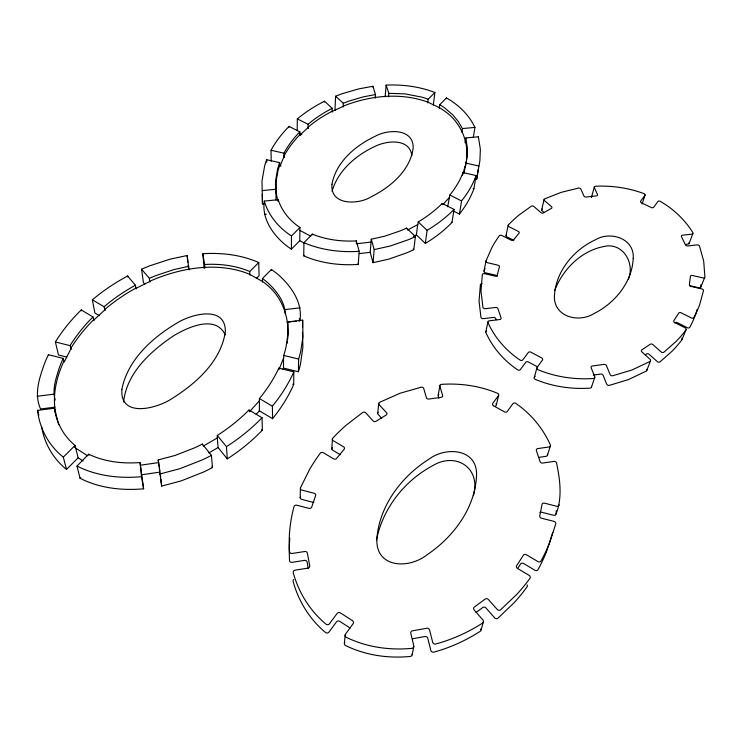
<?xml version="1.0" encoding="UTF-8"?>
<svg xmlns="http://www.w3.org/2000/svg" width="742" height="742" viewBox="0 0 742 742"><rect width="100%" height="100%" fill="white"/><g stroke="black" fill="none" stroke-linecap="round" stroke-linejoin="round"><path stroke-width="1.11" d="M285.197 313.69C284.854 301.595 276.497 290.966 267.992 282.925A73.189 56.049 -4 0 0 262.436 278.547L271.377 269.504A87.38 66.901 -3.9 0 1 278.417 274.818C291.263 286.254 302.894 302.699 299.898 320.776L298.98 320.887M287.664 325.404L287.692 321.945L302.671 320.164L303.005 336.729L300.668 351.56A170.679 129.618 -8.1 0 1 298.609 359.054L298.423 371.751L283.509 368.088L283.5 358.154L279.122 369.256M289.074 127.262L289.074 126.409L299.842 131.826L300.111 135.591M291.383 249.182L291.476 235.965L299.935 227.497A65.602 46.421 3.6 0 1 294.528 223.444C287.061 217.202 281.181 208.984 278.167 199.709L264.3 201.082C261.722 218.139 272.184 233.637 284.585 244.164A77.483 55.409 3.6 0 0 291.383 249.182L299.768 240.705L299.935 227.497M272.555 418.664L272.388 406.217L259.422 398.556L259.394 410.836L272.555 418.664A192.54 146.193 -9.3 0 0 293.702 384.486L293.795 371.844L278.788 368.153L278.797 369.201M297.19 130.675L297.319 118.896L308.051 124.257A156.172 110.113 7.4 0 1 332.184 108.323L324.504 101.227A169.037 119.23 7.3 0 0 297.347 118.905M303.719 255.842L303.96 242.662L312.373 234.12A65.602 46.421 3.6 0 0 319.394 236.661C331.303 240.371 343.908 241.558 356.345 240.909L359.165 251.343L358.228 264.44C342.795 265.432 327.092 263.966 312.345 259.143A77.474 55.4 3.5 0 1 303.719 255.842L304.239 255.304M302.448 332.249L302.903 347.108L300.445 364.285A168.378 128.95 -8.4 0 1 298.423 371.751M302.541 327.454L302.671 320.164M300.213 497.724L300.399 488.449M308.282 128.681L308.051 124.257M123.589 402.108C126.502 373.3 150.348 351.43 173.118 336.117C187.114 327.463 215.588 314.163 225.206 334.865M312.354 234.843L312.373 234.12M324.477 102.081L324.504 101.227M262.26 194.339L262.483 203.967L264.18 203.8M332.203 108.341L332.082 111.281A155.764 110.066 7.4 0 0 308.013 127.216M332.221 112.088L332.249 111.43L343.277 106.319L343.24 106.978M375.248 98.129L375.517 94.531L372.911 86.285L358.664 88.91L342.35 93.668A146.897 102.748 6.7 0 0 335.588 96.219L335.022 109.64L335.495 110.085M335.588 96.219L343.296 103.259L343.147 106.208A130.898 91.628 6.6 0 1 350.985 103.286C373.514 95.737 398.38 93.511 421.428 100.031A62.226 42.108 5.9 0 1 427.809 102.146L439.366 107.646A62.226 42.108 5.9 0 1 444.56 111.04C459.994 121.651 468.99 140.915 466.551 159.558M331.841 449.04L332.407 438.81M54.63 397.591C52.543 387.454 56.448 376.973 59.481 367.309A156.376 125.398 -5.9 0 1 63.2 358.405L48.397 354.704A174.871 140.405 -5.8 0 0 44.974 362.384C39.651 377.112 33.64 393.724 40.578 408.981L54.945 407.154M356.253 242.17L356.345 240.909M372.855 87.129L372.911 86.285M287.72 338.992C289.723 319.505 283.156 298.729 268.038 285.791A72.976 55.984 -4 0 0 262.501 281.422L262.436 278.547M289.77 538.08L289.139 549.349L289.51 560.535A2.226 1.994 -4.4 0 0 292.07 562.325L304.545 560.377A2.226 2.003 -2.6 0 1 307.095 562.009L308.245 568.251M370.184 252.336L371.269 239.221L384.875 236.151L400.263 230.864A130.416 89.328 3.2 0 0 406.551 228.1L415.399 236.559L413.795 249.646A142.956 98.927 3.1 0 1 406.607 252.892L388.873 259.097L373.059 262.677L370.184 252.336L359.137 253.606M385.144 96.812L386.128 85.098C399.882 84.514 413.776 85.886 427.002 89.801A74.488 50.28 5.9 0 1 434.886 92.5L433.328 104.984M373.059 262.677L374.181 249.59L371.269 239.221M388.502 96.924L388.817 93.334L386.128 85.098M478.015 169.881L477.635 173.609A142.047 97.758 3.4 0 1 476.652 179.212L475.019 178.841M539.953 512.37A2.152 1.809 21.8 0 1 541.521 512.212L553.625 515.273A2.152 1.799 22.6 0 0 556.064 513.9L556.342 510.682M556.064 513.9C562.529 497.78 559.997 479.592 556.574 463.008A2.115 1.725 19.9 0 0 553.949 461.394L542.652 463.054A2.115 1.734 19.1 0 1 540.065 461.589L536.383 450.598A2.096 1.707 18.4 0 1 537.783 448.585L549.006 446.972A2.087 1.697 18.7 0 0 550.323 444.82C542.856 428.236 530.855 413.739 515.875 403.407A2.031 1.623 15.2 0 0 512.935 403.667L507.25 411.495A2.041 1.642 14.9 0 1 504.504 411.884L493.439 405.753M344.399 643.231L345.151 634.985M377.734 413.081L378.754 403.416M406.468 228.824L406.551 228.1M427.707 102.823L428.153 99.233L434.886 92.5M417.857 224.817L418.21 221.932A151.451 102.85 2.7 0 0 442.213 203.456L454.039 209.402A163.991 111.458 2.7 0 1 427.104 230.335L425.342 243.413L416.392 234.88L417.663 224.631L407.534 230.066M287.219 343.203L287.497 341.088M439.255 108.323L439.746 104.733L446.424 97.944A74.488 50.271 5.9 0 1 453 102.081C462.257 108.527 470.113 117.171 474.936 127.42L473.322 137.381M446.313 98.788L446.424 97.944M473.415 495.675C481.345 467.738 455.662 451.275 432.048 466.059C404.186 481.039 382.547 508.827 376.528 540.055M442.111 204.365L442.241 203.466M447.695 206.786L449.819 195.072L461.561 200.943L459.437 214.067L453.464 211.062M461.876 132.122L462.424 128.561L458.166 121.326L452.824 114.908L444.95 108.128A62.384 42.118 5.9 0 0 439.746 104.733M454.039 209.402L451.999 222.517L451.247 222.136M465.048 142.807L465.828 137.947L478.395 136.788L480.362 149.29L479.898 160.42A143.707 97.898 3.5 0 1 478.915 166.032L476.652 179.212M462.813 174.055L463.045 172.608L476.141 175.557L473.897 188.718L473.062 188.533M464.121 173.071L465.253 165.967L462.303 175.437M465.828 137.947L467.247 147.12L467.015 156.664A128.496 87.491 3.5 0 1 465.93 163.119L465.466 166.013A129.173 88.15 3.5 0 0 466.347 161.172M478.256 137.622L478.395 136.788M438.207 395.282L439.858 385.571M497.316 276.451A1.827 1.354 11.2 0 0 495.879 275.245L485.435 272.806A1.818 1.345 10.6 0 1 484.034 271.025L486.001 260.915L491.835 247.698A187.411 135.6 19 0 1 499.32 235.798A1.809 1.298 10.8 0 1 501.796 235.464L511.117 240.158A1.809 1.298 11.3 0 0 513.557 239.889L519.029 233.211A1.799 1.289 11.4 0 0 518.333 231.374L509.068 226.737A1.79 1.271 11 0 1 508.428 224.872A187.383 135.554 19 0 1 519.001 215.059L531.337 206.183A1.762 1.234 11.6 0 1 533.869 206.471L540.872 212.592A1.772 1.243 12.1 0 0 543.348 212.917L551.399 208.381A1.762 1.234 12.3 0 0 551.473 206.628L544.526 200.628A1.753 1.215 12 0 1 544.693 198.847L561.193 192.345L578.565 188.078A1.744 1.187 13 0 1 580.856 189.089L583.917 195.99A1.753 1.196 13.4 0 0 586.087 197.029L596.42 195.888A1.744 1.196 13.7 0 0 597.495 194.497L594.379 187.605A1.734 1.178 13.6 0 1 595.594 186.214C611.964 185.528 628.511 187.874 643.889 193.597A1.753 1.178 15.2 0 1 644.909 195.396L640.671 201.11A1.762 1.187 15.4 0 0 641.496 202.844L651.383 207.537A1.762 1.196 15.8 0 0 653.683 207.287L657.876 201.527A1.762 1.187 15.9 0 1 660.343 201.37C673.439 209.012 684.847 219.651 692.824 232.58A1.809 1.224 17.6 0 1 691.878 234.157L682.501 235.205A1.809 1.234 17.5 0 0 681.481 236.67L685.45 244.841A1.818 1.252 17.8 0 0 687.751 245.954L697.165 244.879A1.827 1.252 18.1 0 1 699.511 246.103L703.704 261.212L704.9 276.914A1.874 1.298 19.2 0 1 702.934 277.898L692.388 275.477A1.864 1.308 18.8 0 0 690.412 276.367L689.401 284.687A1.883 1.317 19 0 0 691.062 286.431L701.802 288.907A1.892 1.326 19.5 0 1 703.472 290.734L699.697 304.582A177.588 127.995 12.2 0 1 693.881 317.539A1.929 1.382 20 0 1 691.377 317.928L681.175 312.818A1.92 1.382 19.6 0 0 678.707 313.143L673.875 320.563A1.929 1.391 19.7 0 0 674.812 322.612L685.079 327.778A1.948 1.401 20.2 0 1 685.998 329.912L681.963 339.65A175.9 127.745 12.3 0 1 672.15 351.133L660.009 361.901A1.948 1.447 20.4 0 1 657.264 361.595L649.185 354.333A1.938 1.447 19.8 0 0 646.514 353.98L645.475 354.667M412.19 654.741L413.795 646.634M485.815 331.943L487.874 322.019M506.063 235.502L508.177 225.327M541.66 209.838L544.062 199.654M496.407 404.678L498.689 395.059M628.363 279.261C635.31 263.011 622.482 241.762 603.719 246.548C581.125 250.852 562.844 269.3 554.766 290.326M534.231 377.761L536.865 368.051M332.073 191.297C337.898 170.734 355.631 155.505 374.404 146.684C386.146 140.535 409.371 137.799 411.912 155.495M591.467 197.27L594.296 187.105M481.057 629.921L483.487 621.648M697.248 309.293L695.597 314.395A175.873 127.707 12.3 0 1 689.81 327.315A1.911 1.373 20.2 0 1 687.324 327.704L677.233 322.622A1.901 1.373 19.8 0 0 674.793 322.937M547.355 455.551L550.267 446.202M642.099 204.022L645.067 194.923M591.541 386.953L594.787 377.316M484.034 271.025L484.99 268.465M546.474 551.76L552.66 532.756A2.18 1.846 23.5 0 0 552.707 532.385M689.049 243.599L692.88 233.6M646.681 370.685L650.446 361.029M282.897 369.655L283.509 368.088M700.671 287.302L704.742 277.415M66.826 357.069L58.497 354.991L55.39 341.979L70.091 345.642L71.046 348.564L64.266 361.938M518.101 567.825L520.596 563.976A2.226 1.929 24 0 1 523.555 563.484L534.963 570.255A2.226 1.929 25.2 0 0 537.969 569.671A205.451 176.596 4.1 0 0 546.474 551.76M535.13 376.231L534.463 377.149A1.966 1.54 15.6 0 0 535.455 379.45C552.642 386.619 571.516 389.355 590.066 388.14A1.976 1.53 18.5 0 0 591.448 386.304M495.452 406.264L496.157 405.308A1.994 1.605 14 0 0 496.018 403.518M256.203 414.379L259.394 410.836M442.909 204.597L449.04 197.789M249.405 411.791L259.116 401.079M80.025 478.238L76.983 466.022L88.678 454.197A78.559 62.013 -10.4 0 0 96.608 457.517C110.484 462.433 125.444 463.648 140.053 462.535L143.623 488.793C125.509 490.425 106.867 488.932 89.736 482.541A92.629 73.727 -10.9 0 1 80.025 478.238L80.748 477.496M262.483 282.09L262.501 281.422M66.52 469.445L78.114 457.786L75.053 445.45A78.559 62.031 -10.4 0 1 69.349 440.052C61.224 431.315 56.049 420.009 54.361 408.23L37.545 410.372C39.252 425.24 45.689 439.561 56.021 450.431A93.946 74.209 -10.5 0 0 63.302 457.155L66.52 469.445A92.639 73.736 -10.9 0 1 59.341 462.776C49.964 452.843 43.797 440.034 41.571 426.576M256.305 278.51L259.069 275.727L258.745 262.566A87.389 66.919 -3.9 0 0 249.952 259.162C234.824 254.163 218.695 252.744 202.844 253.727L204.087 268.307M299.898 230.41L310.768 236.16M63.302 457.155L75.053 445.45M249.841 275.078L249.748 271.516L258.745 262.566M300.12 134.933L308.301 127.355M93.974 320.646L93.854 320.006L104.9 309.813L104.038 306.724L92.37 299.824A199.459 161.552 -4.5 0 1 127.615 275.987L135.406 285.243L135.832 288.137M476.114 612.428L482.773 607.503A2.282 2.05 24.8 0 1 485.927 607.93L494.673 617.836A2.291 2.059 26.6 0 0 497.928 618.197L513.863 602.977A205.497 176.661 4.1 0 0 527.052 586.857A2.254 1.976 25.9 0 0 527.154 584.919M208.892 452.908L218.065 447.537L217.313 437.928L203.373 446.035M413.535 236.42L416.392 234.88M158.213 459.919L175.029 455.458L194.339 447.945A155.273 118.293 -8.9 0 0 202.325 444.068L211.424 455.375L212.472 467.553A169.909 130.527 -9.2 0 1 203.364 472.107L181.159 480.899L161.654 486.093L158.213 459.919L159.15 466.18M159.836 474.008L179.629 468.786L202.167 459.947A172.246 131.232 -8.9 0 0 211.424 455.375M188.774 266.285L173.971 269.569L156.673 275.31A156.108 124.61 -4.9 0 0 149.374 278.352L141.574 269.225A173.34 138.541 -4.9 0 1 149.967 265.747L169.964 259.208L187.142 255.517L189.108 269.847M412.71 638.723L425.027 636.515A2.309 2.143 20.8 0 1 427.782 638.241L430.833 650.419A2.328 2.17 23.5 0 0 433.801 652.125C450.227 647.683 465.883 640.55 480.176 631.34A2.309 2.096 26.5 0 0 480.881 628.845M374.181 249.59L390.19 246.019L408.128 239.805A144.644 99.085 3.2 0 0 415.399 236.559M375.517 94.531L363.255 96.868L349.157 101.033A132.336 92.472 6.7 0 0 343.296 103.259M142.149 474.713L160.04 472.097M539.165 457.313L546.103 456.311A2.068 1.688 19 0 0 547.411 454.169M140.507 465.206L158.612 462.591M593.517 375.072L600.695 374.07A1.966 1.503 18.6 0 1 603.135 375.341L606.687 384.115A1.976 1.521 19.3 0 0 609.293 385.376L628.52 379.57L646.226 371.111A1.966 1.475 20.2 0 0 646.616 369.33M37.1 396.265L53.739 394.178M287.033 322.297L290.716 321.861M292.552 321.648L296.225 321.212M285.206 309.572L300.102 307.837M356.141 243.784L371.028 242.096M685.729 244.415L688.057 244.146A1.79 1.224 17.8 0 0 689.003 242.578M264.542 214.429L266.257 214.252M262.214 190.601L275.959 189.256L275.866 179.332L277.564 169.287A132.187 93 6.3 0 1 279.641 162.665L266.693 159.715A147.825 104.056 6.4 0 0 264.736 165.42L261.991 180.946L262.483 203.967M462.424 128.561L474.936 127.42M143.623 488.793L141.527 476.707C123.135 478.34 104.223 476.828 86.833 470.372A93.946 74.2 -10.6 0 1 76.983 466.022M359.165 251.343C343.527 252.326 327.639 250.833 312.697 245.982A78.42 55.529 3.6 0 1 303.96 242.662M202.844 253.727L204.588 264.477C217.378 263.781 230.372 264.94 242.606 268.854A73.198 56.058 -4 0 1 249.748 271.516M388.817 93.334L404.947 93.872L421.762 97.109A62.384 42.118 5.9 0 1 428.162 99.233M465.93 163.119L478.915 166.032M271.182 161.19L271.053 150.255L283.926 153.177A156.284 110.27 7.3 0 1 299.87 131.844M279.326 165.54L280.949 165.911M689.745 285.67L698.881 287.775A1.855 1.298 19.3 0 0 700.838 286.802L700.838 284.835M287.692 321.945L287.887 334.085L286.069 346.792A152.518 115.835 -8 0 1 283.741 355.418L298.618 359.054M292.719 384.245L293.665 384.477M313.81 502.492L301.734 499.385A2.143 1.855 -1.2 0 1 300.343 496.982M513.816 240.362L506.934 236.902A1.772 1.271 11.1 0 1 506.313 235.038M299.212 133.375L301.938 134.747M537.662 366.938L528.35 361.957A1.938 1.512 14.7 0 0 525.753 362.3L520.383 369.562A1.948 1.521 14.4 0 1 517.564 369.794C503.911 360.547 492.614 347.683 485.917 332.546A1.901 1.465 11.8 0 1 486.372 331.043M299.768 240.705L304.359 243.172M262.473 281.45L249.822 274.429A72.985 56.002 -4 0 0 242.727 271.739C215.477 263.243 185.825 267.5 159.484 277.276A154.345 123.339 -4.9 0 0 149.754 281.255L149.374 278.352M340.355 454.753L332.704 450.208A2.068 1.744 2.4 0 1 332.249 447.704M99.335 315.638L94.893 313.003L92.37 299.824M55.362 341.969A199.654 161.793 -4.6 0 1 81.258 309.952L92.945 316.917L93.854 320.006M217.313 437.928L217.295 435.461A180.399 135.721 -9.1 0 0 248.997 409.992L262.056 417.783L262.362 430.165A192.725 146.387 -9.4 0 1 227.293 458.899L218.065 447.537M261.536 429.664L262.362 430.165M87.639 455.773L75.721 448.177A78.318 61.938 -10.5 0 1 74.395 447.036M350.141 628.038L339.678 621.304A2.291 2.143 1.5 0 0 336.488 621.852L328.929 632.101A2.309 2.161 -1.3 0 1 325.497 632.49C309.748 619.347 298.488 601.196 293.118 581.44A2.254 2.05 -4.8 0 1 293.721 579.483M78.114 457.786L83.141 461.023M543.83 212.295L542.114 210.802A1.734 1.215 12.1 0 1 542.281 209.031M418.21 221.932L427.086 230.317M413.229 249.108L413.795 249.646M381.759 418.321L378.142 414.379A2.013 1.66 6.1 0 1 378.142 412.329M144.875 284.205L143.41 282.479L141.574 269.225M217.295 435.461L226.44 446.656L227.275 458.881M211.906 466.839L212.472 467.553M58.692 424.684L54.361 408.23M496.166 319.774L495.786 318.643A1.883 1.438 11.9 0 0 493.495 317.418L483.255 318.67A1.883 1.438 11.3 0 1 480.937 317.335L479.044 300.983L480.399 284.733A1.836 1.373 10.7 0 1 482.012 283.676M264.3 201.082C267.769 212.833 275.161 223.194 284.585 230.929A78.42 55.539 3.6 0 0 291.476 235.965M299.239 318.726L299.898 320.776M438.902 398.222L438.234 395.94A1.985 1.605 10.2 0 1 438.912 394.345M37.545 410.372L38.213 412.765M38.436 413.563L38.872 415.149M358.052 263.781L358.228 264.44M55.733 413.489C52.617 398.185 55.353 382.288 61.011 367.902A157.119 126.251 -5.9 0 1 63.868 361.243L63.2 358.405M54.787 398.222L55.26 400.096M48.397 354.704L48.601 355.529M88.678 454.197L88.919 455.217M71.046 348.564L71.195 349.204M275.996 192.187L277.638 200.006M81.23 309.933L81.397 310.759M104.9 309.813L105.021 310.453M127.633 276.005L127.763 276.849M159.419 467.961L159.864 470.92M136.092 288.99L135.999 288.332L149.884 281.403L149.967 282.053M160.244 473.832L160.643 477.319M160.847 479.063L161.348 483.45M161.45 484.331L161.654 486.093M140.053 462.535L141.527 476.707M202.325 444.068L202.408 444.912M187.142 255.517L187.299 257.186M187.383 258.021L187.763 262.186M188.069 265.488L188.227 267.129M275.978 192.187L275.885 182.263L278.037 170.558A132.892 93.696 6.4 0 1 279.651 165.614L279.641 162.665M204.588 264.477L204.866 268.038M249.024 410.011L249.052 410.697M266.693 159.715L266.73 162.257M271.377 269.504L271.387 270.338M275.959 189.256L276.052 200.025M278.167 199.709L278.176 201.536M279.864 166.319L284.205 156.182L284.205 157.499M283.926 153.177L283.926 156.117A155.866 110.224 7.3 0 1 299.833 134.784M283.741 355.418L283.75 358.21M493.458 405.679A1.994 1.605 14 0 1 492.725 403.407L498.438 395.69A2.022 1.614 13.8 0 0 497.465 393.297C479.888 385.84 460.513 383.122 441.509 384.356A2.003 1.614 10.1 0 0 439.885 386.239L442.622 395.421A2.022 1.632 10.3 0 1 441.156 397.322L428.802 399.057A2.022 1.642 9.4 0 1 426.372 397.703L423.728 388.502A2.013 1.623 8.9 0 0 421.159 387.194L400.049 393.26L379.616 402.322A2.041 1.669 6.1 0 0 379.162 404.715L386.508 412.663A2.05 1.688 6.5 0 1 386.174 415.019L375.981 421.298A2.059 1.697 5.7 0 1 373.096 420.909L365.695 412.802A2.05 1.688 4.9 0 0 362.736 412.469L346.802 424.693A219.549 191.668 22.3 0 0 332.778 438.179A2.096 1.753 2.5 0 0 333.251 440.702L343.574 446.795A2.105 1.772 3.1 0 1 344.121 449.262L336.608 458.454A2.115 1.79 2.4 0 1 333.659 458.881L323.28 452.694A2.115 1.79 1.3 0 0 320.275 453.195A219.595 191.742 22.3 0 0 309.544 469.538L300.529 487.707A2.161 1.864 -1 0 0 301.938 490.128L314.154 493.254A2.17 1.883 0 0 1 315.619 495.591L311.714 507.055A2.189 1.911 -0.6 0 1 308.997 508.353L296.781 505.209A2.189 1.911 -2.1 0 0 294.008 506.619C290.066 521.246 288.388 536.531 289.565 551.658A2.254 2.013 -4 0 0 292.163 553.467L304.786 551.51A2.254 2.013 -2.3 0 1 307.373 553.152L309.711 565.775A2.263 2.05 -2.4 0 1 307.847 568.149L295.084 570.153A2.282 2.059 -4.4 0 0 293.229 572.713C298.674 592.645 310.091 610.935 326.007 624.161A2.337 2.18 -0.8 0 0 329.485 623.772L337.137 613.439A2.319 2.161 1.8 0 1 340.365 612.892L352.478 620.664A2.328 2.17 4.4 0 1 353.109 623.688L345.522 634.132A2.347 2.207 3.6 0 0 346.384 637.341C366.567 647.219 389.559 650.474 411.829 648.35A2.356 2.207 19.2 0 0 413.776 645.716L410.78 633.362A2.337 2.18 18 0 1 412.524 630.802L426.771 628.27A2.337 2.161 20.1 0 1 429.562 630.004L432.669 642.284A2.356 2.189 22.7 0 0 435.675 644.01C452.286 639.539 468.128 632.36 482.597 623.076A2.337 2.115 25.8 0 0 482.931 619.987L474.166 609.98A2.319 2.087 23.9 0 1 474.398 607.012L485.194 599.063A2.309 2.059 24.1 0 1 488.384 599.499L497.251 609.479A2.319 2.068 26 0 0 500.553 609.85L516.655 594.518A207.853 177.672 4.2 0 0 529.973 578.296A2.282 1.985 25.4 0 0 529.139 575.375L517.517 568.446A2.263 1.966 23.9 0 1 516.655 565.627L523.398 555.248A2.245 1.938 23.5 0 1 526.384 554.756L537.941 561.583A2.254 1.938 24.8 0 0 540.983 560.998A207.816 177.607 4.2 0 0 549.553 542.977L555.767 523.852A2.207 1.855 23.1 0 0 554.014 521.385L541.521 518.222A2.189 1.846 22 0 1 539.768 515.866L542.022 504.449A2.18 1.818 21.5 0 1 544.47 503.178L556.723 506.267A2.18 1.818 22.2 0 0 559.18 504.885M412.172 653.841A2.328 2.189 20 0 1 410.243 656.447C388.252 658.571 365.537 655.344 345.614 645.559A2.319 2.189 3.4 0 1 344.761 642.377M486.001 260.915A1.836 1.345 10.6 0 0 487.411 262.705L497.956 265.163A1.846 1.354 11.1 0 1 499.412 266.888L497.214 275.226A1.855 1.373 11.1 0 1 495.062 276.126L484.535 273.668A1.855 1.373 10.6 0 0 482.346 274.661L481.002 290.966L482.931 307.364A1.901 1.438 11.2 0 0 485.268 308.709L495.619 307.466A1.901 1.438 11.8 0 1 497.928 308.681L501.063 317.854A1.911 1.456 12.1 0 1 499.728 319.542L489.284 320.813A1.92 1.465 11.7 0 0 487.986 322.631C494.784 337.86 506.22 350.762 520.012 360.046A1.966 1.53 14.2 0 0 522.86 359.814L528.267 352.524A1.966 1.512 14.5 0 1 530.892 352.181L541.66 357.913A1.966 1.521 15.2 0 1 542.448 360.083L537.097 367.438A1.985 1.54 15.4 0 0 538.098 369.748C555.48 376.964 574.549 379.728 593.294 378.513A2.003 1.54 18.3 0 0 594.685 376.667L591.161 367.809A1.985 1.521 18 0 1 592.385 366.01L604.007 364.387A1.985 1.512 18.5 0 1 606.474 365.676L610.072 374.487A1.994 1.521 19.1 0 0 612.716 375.758L632.128 369.943L649.992 361.456A1.985 1.475 20 0 0 650.02 359.249L641.923 351.949A1.966 1.465 19.5 0 1 641.867 349.816L650.233 344.26A1.966 1.447 19.6 0 1 652.932 344.613L661.113 351.912A1.976 1.456 20.2 0 0 663.886 352.218L676.12 341.422A177.616 128.032 12.2 0 0 685.988 329.912M681.787 338.102A1.92 1.401 20.4 0 1 681.963 339.65M591.532 197.029A1.725 1.178 13.7 0 1 592.431 196.417M473.915 188.728A161.969 111.152 2.7 0 1 459.409 214.058M451.971 222.507A162.081 111.3 2.6 0 1 425.361 243.422M476.169 175.566A163.871 111.309 2.7 0 1 461.524 200.924M463.073 172.617A151.34 102.711 2.7 0 1 449.791 195.063M271.034 150.246A169.148 119.397 7.3 0 1 289.102 126.418M104.066 306.743A184.22 149.17 -4.4 0 1 135.396 285.225M262.019 417.755A195.369 147.148 -9.1 0 1 226.458 446.675M293.832 371.853A195.174 146.953 -9 0 1 272.351 406.199M278.816 368.162A180.213 135.536 -9 0 1 259.385 398.537M70.063 345.633A184.406 149.402 -4.5 0 1 92.973 316.936M104.585 309.627A183.654 148.966 -4.4 0 1 135.814 288.119M70.703 348.48A183.84 149.198 -4.5 0 1 93.538 319.811M121.892 389.327C119.722 418.878 158.083 408.239 172.394 398.296C196.472 383.178 221.209 360.992 225.373 331.414C225.475 304.712 190.917 314.265 177.088 322.993C152.249 337.684 127.605 359.824 121.892 389.327M331.989 184.211C329.912 205.673 358.405 204.885 371.25 196.76C390.524 187.132 410.196 170.595 413.173 148.038C413.758 128.134 387.63 129.127 375.22 136.268C355.585 145.525 336.08 161.858 331.989 184.211M476.494 476.392C474.787 508.687 453.056 537.347 426.919 554.886C407.683 569.986 373.643 567.639 377.084 536.383C380.433 504.412 402.043 476.141 428.746 459.354C446.035 446.063 478.414 448.622 476.494 476.392M633.204 258.522C632.147 282.442 614.617 303.367 593.767 313.699C577.406 323.679 551.751 315.99 554.608 293.628C556.834 270.069 574.234 249.627 595.242 239.852C610.276 230.697 634.837 238.303 633.204 258.522"/></g></svg>
